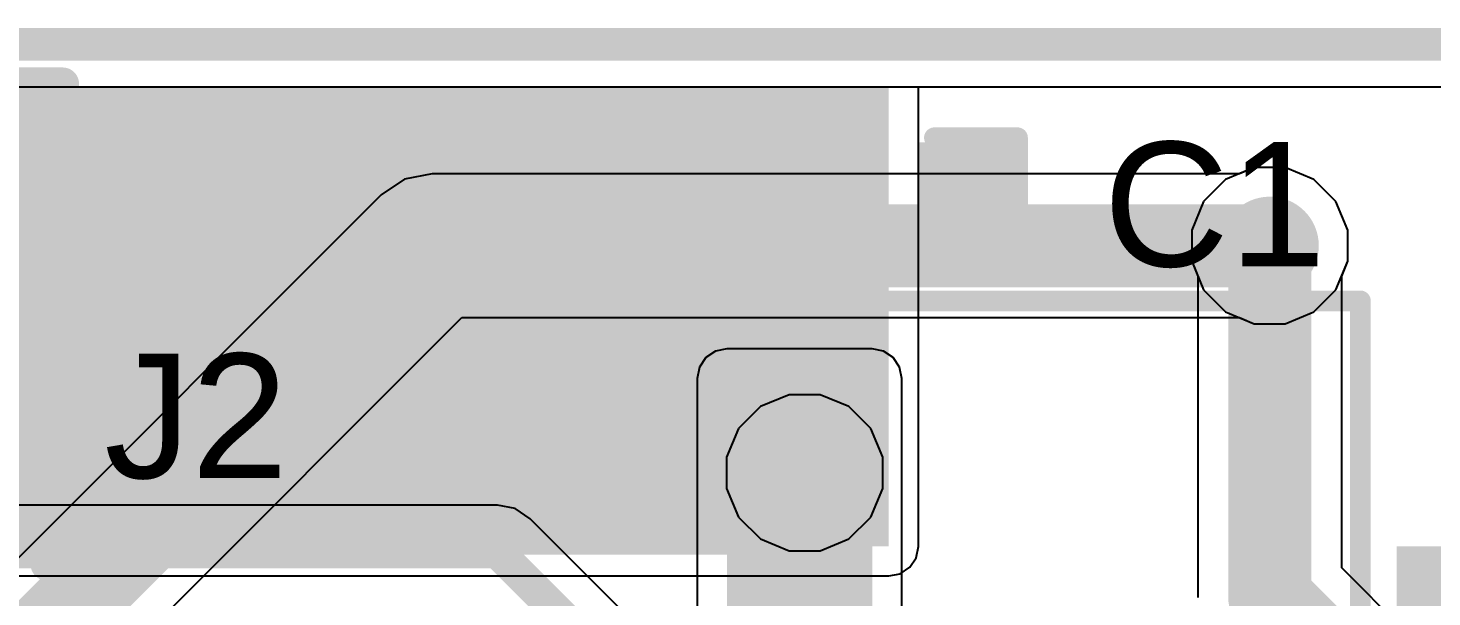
# Model space of a CAD drawing. Header units: inches. Extents: x -3 to 128, y -12 to 41.
# Drawn here: x 99.91 to 108.5, y 36.37 to 39.85 of the extents above; entities that cross this region are included whole.
import ezdxf

# ---------------------------------------------------------------- set-up
doc = ezdxf.new("R2010")
doc.units = ezdxf.units.IN
for name, color, linetype in [('Board Cutout', 216, 'Continuous'), ('Bottom Layer', 5, 'Continuous'), ('Layer 1', 16, 'Continuous'), ('Layer 2', 76, 'Continuous'), ('Top Layer', 1, 'Continuous'), ('Top Overlay', 2, 'Continuous'), ('Top Paste', 8, 'Continuous'), ('Top Solder', 216, 'Continuous'), ('Via Holes', 16, 'Continuous')]:
    doc.layers.add(name, color=color, linetype=linetype)
doc.styles.add('Arial', font='', dxfattribs={"height": 0.2})
doc.styles.get('Arial').set_extended_font_data('Arial')

msp = doc.modelspace()

# ---------------------------------------------------------------- hatches: boundary and pattern name
at = {"layer": 'Bottom Layer'}
h = msp.add_hatch(color=5, dxfattribs=at)
edge = h.paths.add_edge_path()
edge.add_arc((107.5118, 38.5183), 0.3, 0, 360)
h = msp.add_hatch(color=5, dxfattribs=at)
edge = h.paths.add_edge_path()
edge.add_arc((104.6656, 37.1285), 0.3, 0, 360)
at = {"layer": 'Layer 1'}
h = msp.add_hatch(color=16, dxfattribs=at)
edge = h.paths.add_edge_path()
edge.add_arc((107.5118, 38.5183), 0.3, 0, 360)
msp.add_hatch(color=16, dxfattribs=at).paths.add_polyline_path([(104.1898, 32.1786), (105.0791, 32.1786), (105.0791, 37.7055), (104.1898, 37.7055)])
h = msp.add_hatch(color=16, dxfattribs=at)
edge = h.paths.add_edge_path()
edge.add_arc((104.6656, 37.1285), 0.3, 0, 360)
at = {"layer": 'Layer 2'}
h = msp.add_hatch(color=76, dxfattribs=at)
edge = h.paths.add_edge_path()
edge.add_arc((107.5118, 38.5183), 0.3, 0, 360)
h = msp.add_hatch(color=76, dxfattribs=at)
edge = h.paths.add_edge_path()
edge.add_arc((104.6656, 37.1285), 0.3, 0, 360)
at = {"layer": 'Top Layer'}
for points in [[(97.6901, 36.6785), (105.1807, 36.6785), (105.1807, 39.491), (97.6901, 39.491)], [(104.9394, 39.0898), (104.9394, 38.4548), (104.4822, 38.4548), (104.4822, 39.0898)], [(105.8792, 39.0898), (105.8792, 38.4548), (105.422, 38.4548), (105.422, 39.0898)], [(102.0382, 36.6785), (102.0382, 37.5785), (104.2382, 37.5785), (104.2382, 36.6785)], [(108.3384, 33.1285), (108.3384, 36.6285), (110.5384, 36.6285), (110.5384, 33.1285)]]:
    msp.add_hatch(color=1, dxfattribs=at).paths.add_polyline_path(points)
h = msp.add_hatch(color=1, dxfattribs=at)
edge = h.paths.add_edge_path()
edge.add_arc((107.5118, 38.5183), 0.3, 0, 360)
h = msp.add_hatch(color=1, dxfattribs=at)
edge = h.paths.add_edge_path()
edge.add_arc((104.6656, 37.1285), 0.3, 0, 360)
at = {"layer": 'Top Paste'}
for points in [[(104.9394, 39.0898), (104.9394, 38.4548), (104.4822, 38.4548), (104.4822, 39.0898)], [(105.8792, 39.0898), (105.8792, 38.4548), (105.422, 38.4548), (105.422, 39.0898)], [(102.0382, 36.6785), (102.0382, 37.5785), (104.2382, 37.5785), (104.2382, 36.6785)], [(108.3384, 33.1285), (108.3384, 36.6285), (110.5384, 36.6285), (110.5384, 33.1285)]]:
    msp.add_hatch(color=8, dxfattribs=at).paths.add_polyline_path(points)
at = {"layer": 'Top Solder'}
for points in [[(104.9994, 39.1498), (104.9994, 38.3948), (104.4222, 38.3948), (104.4222, 39.1498)], [(105.9392, 39.1498), (105.9392, 38.3948), (105.362, 38.3948), (105.362, 39.1498)], [(101.9874, 36.6277), (101.9874, 37.6293), (104.289, 37.6293), (104.289, 36.6277)], [(108.2876, 33.0777), (108.2876, 36.6793), (110.5892, 36.6793), (110.5892, 33.0777)]]:
    msp.add_hatch(color=216, dxfattribs=at).paths.add_polyline_path(points)
at = {"layer": 'Via Holes'}
h = msp.add_hatch(color=7, dxfattribs=at)
edge = h.paths.add_edge_path()
edge.add_arc((107.5118, 38.5183), 0.15, 0, 360)
h = msp.add_hatch(color=7, dxfattribs=at)
edge = h.paths.add_edge_path()
edge.add_arc((104.6656, 37.1285), 0.15, 0, 360)

# ---------------------------------------------------------------- linework, layer by layer
at = {"layer": 'Board Cutout'}
msp.add_lwpolyline([(92.5428, 39.75, 0.2, 0.2, 0), (123.0602, 39.75, 0.2, 0.2, 0)], format="xyseb", dxfattribs=at)
at = {"layer": 'Bottom Layer'}
for p, q in [((92.6501, 39.491), (123.0602, 39.4911)), ((102.2182, 38.9251), (102.0754, 38.8297)), ((102.3867, 38.9586), (102.2182, 38.9251)), ((107.3261, 38.9586), (102.3867, 38.9586)), ((107.4167, 38.9961), (107.3261, 38.9586)), ((107.6068, 38.9961), (107.4167, 38.9961)), ((107.7824, 38.9234), (107.6068, 38.9961)), ((107.9168, 38.789), (107.7824, 38.9234)), ((102.0754, 38.8297), (98.3181, 35.0724)), ((107.9896, 38.6134), (107.9168, 38.789)), ((107.9896, 38.4233), (107.9896, 38.6134)), ((107.9168, 38.2477), (107.9896, 38.4233)), ((107.7824, 38.1133), (107.9168, 38.2477)), ((98.8118, 34.3208), (102.5691, 38.0781)), ((102.5691, 38.0781), (107.3261, 38.0781)), ((107.3261, 38.0781), (107.4167, 38.0405)), ((107.6068, 38.0405), (107.7824, 38.1133)), ((107.4167, 38.0405), (107.6068, 38.0405)), ((104.5705, 37.6063), (104.3949, 37.5335)), ((104.7606, 37.6063), (104.5705, 37.6063)), ((104.9362, 37.5335), (104.7606, 37.6063)), ((104.3949, 37.5335), (104.2605, 37.3991)), ((105.0706, 37.3991), (104.9362, 37.5335)), ((104.2605, 37.3991), (104.1878, 37.2235)), ((105.1434, 37.2235), (105.0706, 37.3991)), ((104.1878, 37.2235), (104.1878, 37.0334)), ((105.1434, 37.0334), (105.1434, 37.2235)), ((104.1878, 37.0334), (104.2605, 36.8578)), ((105.0706, 36.8578), (105.1434, 37.0334)), ((104.2605, 36.8578), (104.3949, 36.7234)), ((104.9362, 36.7234), (105.0706, 36.8578)), ((104.3949, 36.7234), (104.5705, 36.6507)), ((104.7606, 36.6507), (104.9362, 36.7234)), ((104.5705, 36.6507), (104.7606, 36.6507))]:
    msp.add_line(p, q, dxfattribs=at)
for points in [[(98.5005, 34.6321, 0.508, 0.508, 0), (102.3867, 38.5183, 0.508, 0.508, 0)], [(102.3867, 38.5183, 0.508, 0.508, 0), (107.5118, 38.5183, 0.508, 0.508, 0)]]:
    msp.add_lwpolyline(points, format="xyseb", dxfattribs=at)
for points in [[(102.2597, 38.5183, 0.254, 0.254, 1), (102.5137, 38.5183, 0.254, 0.254, 1)], [(102.2597, 38.5183, 0.254, 0.254, 1), (102.5137, 38.5183, 0.254, 0.254, 1)], [(107.3848, 38.5183, 0.254, 0.254, 1), (107.6388, 38.5183, 0.254, 0.254, 1)]]:
    msp.add_lwpolyline(points, format="xyseb", close=True, dxfattribs=at)
at = {"layer": 'Layer 1'}
for p, q in [((92.6501, 39.491), (123.0602, 39.4911)), ((107.2411, 38.9234), (107.1067, 38.789)), ((107.4167, 38.9961), (107.2411, 38.9234)), ((107.6068, 38.9961), (107.4167, 38.9961)), ((107.7824, 38.9234), (107.6068, 38.9961)), ((107.9168, 38.789), (107.7824, 38.9234)), ((107.1067, 38.789), (107.034, 38.6134)), ((107.9896, 38.6134), (107.9168, 38.789)), ((107.034, 38.6134), (107.034, 38.4233)), ((107.9896, 38.4233), (107.9896, 38.6134)), ((107.034, 38.4233), (107.1067, 38.2477)), ((107.9168, 38.2477), (107.9896, 38.4233)), ((107.1067, 38.2477), (107.2411, 38.1133)), ((107.7824, 38.1133), (107.9168, 38.2477)), ((107.2411, 38.1133), (107.4167, 38.0405)), ((107.6068, 38.0405), (107.7824, 38.1133)), ((107.4167, 38.0405), (107.6068, 38.0405)), ((104.1898, 37.8868), (104.1204, 37.873)), ((105.0791, 37.8868), (104.1898, 37.8868)), ((105.1485, 37.873), (105.0791, 37.8868)), ((104.0616, 37.8337), (104.0223, 37.7749)), ((104.1204, 37.873), (104.0616, 37.8337)), ((105.2073, 37.8337), (105.1485, 37.873)), ((105.2466, 37.7749), (105.2073, 37.8337)), ((104.0223, 37.7749), (104.0085, 37.7055)), ((105.2604, 37.7055), (105.2466, 37.7749)), ((104.0085, 37.7055), (104.0085, 35.9921)), ((105.2604, 32.314), (105.2604, 37.7055)), ((102.7856, 36.9311), (96.081, 36.9311)), ((102.8946, 36.9094), (102.7856, 36.9311)), ((102.7856, 36.9311), (102.7856, 36.9311)), ((102.987, 36.8477), (102.8946, 36.9094)), ((103.8912, 35.9435), (102.987, 36.8477))]:
    msp.add_line(p, q, dxfattribs=at)
for points in [[(95.6901, 36.6462, 0.2032, 0.2032, 0), (102.7856, 36.6462, 0.2032, 0.2032, 0)], [(102.7856, 36.6462, 0.2032, 0.2032, 0), (103.8888, 35.543, 0.2032, 0.2032, 0)]]:
    msp.add_lwpolyline(points, format="xyseb", dxfattribs=at)
msp.add_lwpolyline([(102.7348, 36.6462, 0.1016, 0.1016, 1), (102.8364, 36.6462, 0.1016, 0.1016, 1)], format="xyseb", close=True, dxfattribs=at)
msp.add_lwpolyline([(102.7348, 36.6462, 0.1016, 0.1016, 1), (102.8364, 36.6462, 0.1016, 0.1016, 1)], format="xyseb", close=True, dxfattribs=at)
at = {"layer": 'Layer 2'}
for p, q in [((92.6501, 39.491), (123.0602, 39.4911)), ((107.2411, 38.9234), (107.1067, 38.789)), ((107.4167, 38.9961), (107.2411, 38.9234)), ((107.6068, 38.9961), (107.4167, 38.9961)), ((107.7824, 38.9234), (107.6068, 38.9961)), ((107.9168, 38.789), (107.7824, 38.9234)), ((107.1067, 38.789), (107.034, 38.6134)), ((107.9896, 38.6134), (107.9168, 38.789)), ((107.034, 38.6134), (107.034, 38.4233)), ((107.9896, 38.4233), (107.9896, 38.6134)), ((107.034, 38.4233), (107.0715, 38.3327)), ((107.952, 38.3327), (107.9896, 38.4233)), ((107.0715, 38.3327), (107.0715, 36.3651)), ((107.952, 36.5474), (107.952, 38.3327)), ((104.5705, 37.6063), (104.3949, 37.5335)), ((104.7606, 37.6063), (104.5705, 37.6063)), ((104.9362, 37.5335), (104.7606, 37.6063)), ((104.3949, 37.5335), (104.2605, 37.3991)), ((105.0706, 37.3991), (104.9362, 37.5335)), ((104.2605, 37.3991), (104.1878, 37.2235)), ((105.1434, 37.2235), (105.0706, 37.3991)), ((104.1878, 37.2235), (104.1878, 37.0334)), ((105.1434, 37.0334), (105.1434, 37.2235)), ((104.1878, 37.0334), (104.2605, 36.8578)), ((105.0706, 36.8578), (105.1434, 37.0334)), ((104.2605, 36.8578), (104.3949, 36.7234)), ((104.9362, 36.7234), (105.0706, 36.8578)), ((104.3949, 36.7234), (104.5705, 36.6507)), ((104.7606, 36.6507), (104.9362, 36.7234)), ((104.5705, 36.6507), (104.7606, 36.6507)), ((110.2114, 34.2881), (107.952, 36.5474))]:
    msp.add_line(p, q, dxfattribs=at)
for points in [[(107.5118, 36.3651, 0.508, 0.508, 0), (107.5118, 38.5183, 0.508, 0.508, 0)], [(107.5118, 36.3651, 0.508, 0.508, 0), (110.029, 33.8478, 0.508, 0.508, 0)]]:
    msp.add_lwpolyline(points, format="xyseb", dxfattribs=at)
for points in [[(107.3848, 38.5183, 0.254, 0.254, 1), (107.6388, 38.5183, 0.254, 0.254, 1)], [(107.3848, 36.3651, 0.254, 0.254, 1), (107.6388, 36.3651, 0.254, 0.254, 1)], [(107.3848, 36.3651, 0.254, 0.254, 1), (107.6388, 36.3651, 0.254, 0.254, 1)]]:
    msp.add_lwpolyline(points, format="xyseb", close=True, dxfattribs=at)
at = {"layer": 'Top Layer'}
for p, q in [((105.362, 36.6785), (105.362, 39.491)), ((105.362, 39.491), (105.362, 39.491)), ((105.362, 39.491), (110.5384, 39.491)), ((107.2411, 38.9234), (107.1067, 38.789)), ((107.4167, 38.9961), (107.2411, 38.9234)), ((107.6068, 38.9961), (107.4167, 38.9961)), ((107.7824, 38.9234), (107.6068, 38.9961)), ((107.9168, 38.789), (107.7824, 38.9234)), ((107.1067, 38.789), (107.034, 38.6134)), ((107.9896, 38.6134), (107.9168, 38.789)), ((107.034, 38.6134), (107.034, 38.4233)), ((107.9896, 38.4233), (107.9896, 38.6134)), ((107.034, 38.4233), (107.1067, 38.2477)), ((107.9168, 38.2477), (107.9896, 38.4233)), ((107.1067, 38.2477), (107.2411, 38.1133)), ((107.7824, 38.1133), (107.9168, 38.2477)), ((107.2411, 38.1133), (107.4167, 38.0405)), ((107.6068, 38.0405), (107.7824, 38.1133)), ((107.4167, 38.0405), (107.6068, 38.0405)), ((105.3482, 36.6091), (105.362, 36.6785)), ((105.3089, 36.5503), (105.3482, 36.6091)), ((105.1807, 36.4972), (105.2501, 36.511)), ((105.2501, 36.511), (105.3089, 36.5503)), ((98.5699, 36.4972), (105.1807, 36.4972))]:
    msp.add_line(p, q, dxfattribs=at)
msp.add_lwpolyline([(103.1382, 37.1285, 0.508, 0.508, 0), (104.6656, 37.1285, 0.508, 0.508, 0)], format="xyseb", dxfattribs=at)
for points in [[(103.0112, 37.1285, 0.254, 0.254, 1), (103.2652, 37.1285, 0.254, 0.254, 1)], [(104.5386, 37.1285, 0.254, 0.254, 1), (104.7926, 37.1285, 0.254, 0.254, 1)]]:
    msp.add_lwpolyline(points, format="xyseb", close=True, dxfattribs=at)
at = {"layer": 'Top Overlay'}
for points in [[(95.0461, 39.5089, 0.2, 0.2, 0), (100.1261, 39.5089, 0.2, 0.2, 0)], [(100.1261, 36.9689, 0.2, 0.2, 0), (100.1261, 39.5089, 0.2, 0.2, 0)], [(104.3933, 38.3659, 0.127, 0.127, 0), (104.3933, 39.1787, 0.127, 0.127, 0)], [(104.3933, 39.1787, 0.127, 0.127, 0), (104.9013, 39.1787, 0.127, 0.127, 0)], [(105.4601, 39.1787, 0.127, 0.127, 0), (105.9681, 39.1787, 0.127, 0.127, 0)], [(105.9681, 38.3659, 0.127, 0.127, 0), (105.9681, 39.1787, 0.127, 0.127, 0)], [(104.3933, 38.3659, 0.127, 0.127, 0), (104.9013, 38.3659, 0.127, 0.127, 0)], [(105.4601, 38.3659, 0.127, 0.127, 0), (105.9681, 38.3659, 0.127, 0.127, 0)], [(104.5103, 31.5765, 0.127, 0.127, 0), (104.5103, 38.1805, 0.127, 0.127, 0)], [(104.5103, 38.1805, 0.127, 0.127, 0), (108.0663, 38.1805, 0.127, 0.127, 0)], [(108.0663, 31.5765, 0.127, 0.127, 0), (108.0663, 38.1805, 0.127, 0.127, 0)], [(103.0117, 37.8503, 0.127, 0.127, 0), (103.2657, 37.8503, 0.127, 0.127, 0)], [(103.0117, 37.8503, 0.127, 0.127, 0), (103.1387, 37.7233, 0.127, 0.127, 0)], [(103.1387, 37.7233, 0.127, 0.127, 0), (103.2657, 37.8503, 0.127, 0.127, 0)], [(95.0461, 36.9689, 0.2, 0.2, 0), (100.1261, 36.9689, 0.2, 0.2, 0)], [(100.3293, 36.2687, 0.2, 0.2, 0), (100.3293, 36.8687, 0.2, 0.2, 0)], [(100.0293, 36.5687, 0.2, 0.2, 0), (100.6293, 36.5687, 0.2, 0.2, 0)]]:
    msp.add_lwpolyline(points, format="xyseb", dxfattribs=at)
for points in [[(100.0761, 39.5089, 0.1, 0.1, 1), (100.1761, 39.5089, 0.1, 0.1, 1)], [(100.0761, 39.5089, 0.1, 0.1, 1), (100.1761, 39.5089, 0.1, 0.1, 1)], [(104.3615, 39.1787, 0.0635, 0.0635, 1), (104.425, 39.1787, 0.0635, 0.0635, 1)], [(104.3615, 39.1787, 0.0635, 0.0635, 1), (104.425, 39.1787, 0.0635, 0.0635, 1)], [(104.8695, 39.1787, 0.0635, 0.0635, 1), (104.933, 39.1787, 0.0635, 0.0635, 1)], [(105.4283, 39.1787, 0.0635, 0.0635, 1), (105.4918, 39.1787, 0.0635, 0.0635, 1)], [(105.9363, 39.1787, 0.0635, 0.0635, 1), (105.9998, 39.1787, 0.0635, 0.0635, 1)], [(105.9363, 39.1787, 0.0635, 0.0635, 1), (105.9998, 39.1787, 0.0635, 0.0635, 1)], [(104.3615, 38.3659, 0.0635, 0.0635, 1), (104.425, 38.3659, 0.0635, 0.0635, 1)], [(104.3615, 38.3659, 0.0635, 0.0635, 1), (104.425, 38.3659, 0.0635, 0.0635, 1)], [(104.8695, 38.3659, 0.0635, 0.0635, 1), (104.933, 38.3659, 0.0635, 0.0635, 1)], [(105.4283, 38.3659, 0.0635, 0.0635, 1), (105.4918, 38.3659, 0.0635, 0.0635, 1)], [(105.9363, 38.3659, 0.0635, 0.0635, 1), (105.9998, 38.3659, 0.0635, 0.0635, 1)], [(105.9363, 38.3659, 0.0635, 0.0635, 1), (105.9998, 38.3659, 0.0635, 0.0635, 1)], [(104.4785, 38.1805, 0.0635, 0.0635, 1), (104.542, 38.1805, 0.0635, 0.0635, 1)], [(104.4785, 38.1805, 0.0635, 0.0635, 1), (104.542, 38.1805, 0.0635, 0.0635, 1)], [(108.0345, 38.1805, 0.0635, 0.0635, 1), (108.098, 38.1805, 0.0635, 0.0635, 1)], [(108.0345, 38.1805, 0.0635, 0.0635, 1), (108.098, 38.1805, 0.0635, 0.0635, 1)], [(102.9799, 37.8503, 0.0635, 0.0635, 1), (103.0434, 37.8503, 0.0635, 0.0635, 1)], [(102.9799, 37.8503, 0.0635, 0.0635, 1), (103.0434, 37.8503, 0.0635, 0.0635, 1)], [(103.2339, 37.8503, 0.0635, 0.0635, 1), (103.2974, 37.8503, 0.0635, 0.0635, 1)], [(103.2339, 37.8503, 0.0635, 0.0635, 1), (103.2974, 37.8503, 0.0635, 0.0635, 1)], [(103.1069, 37.7233, 0.0635, 0.0635, 1), (103.1704, 37.7233, 0.0635, 0.0635, 1)], [(103.1069, 37.7233, 0.0635, 0.0635, 1), (103.1704, 37.7233, 0.0635, 0.0635, 1)], [(100.0761, 36.9689, 0.1, 0.1, 1), (100.1761, 36.9689, 0.1, 0.1, 1)], [(100.0761, 36.9689, 0.1, 0.1, 1), (100.1761, 36.9689, 0.1, 0.1, 1)], [(100.2793, 36.8687, 0.1, 0.1, 1), (100.3793, 36.8687, 0.1, 0.1, 1)], [(99.9793, 36.5687, 0.1, 0.1, 1), (100.0793, 36.5687, 0.1, 0.1, 1)], [(100.5793, 36.5687, 0.1, 0.1, 1), (100.6793, 36.5687, 0.1, 0.1, 1)]]:
    msp.add_lwpolyline(points, format="xyseb", close=True, dxfattribs=at)

# ---------------------------------------------------------------- texts
at = {"layer": 'Top Overlay', "style": 'Arial'}
for s, p in [('C1', (106.4933, 38.3913)), ('J2', (100.3803, 37.0961))]:
    msp.add_text(s, height=0.762, dxfattribs=at).set_placement(p)

doc.saveas('drawing.dxf')
